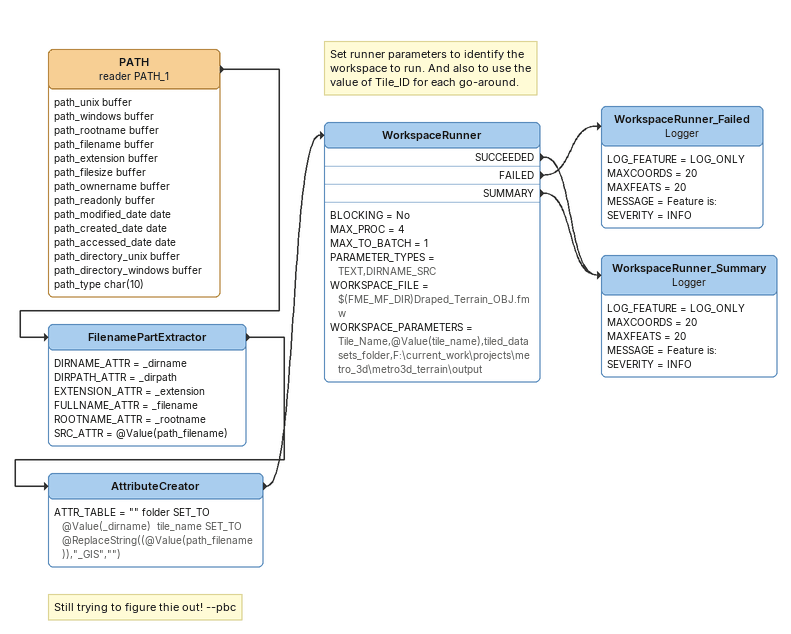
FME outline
PATH (reader PATH_1)
    attributes: path_unix buffer, path_windows buffer, path_rootname buffer, path_filename buffer, path_extension buffer, path_filesize buffer, path_ownername buffer, path_readonly buffer, path_modified_date date, path_created_date date, path_accessed_date date, path_directory_unix buffer, path_directory_windows buffer, path_type char(10)
    -> FilenamePartExtractor
FilenamePartExtractor
    DIRNAME_ATTR = _dirname
    DIRPATH_ATTR = _dirpath
    EXTENSION_ATTR = _extension
    FULLNAME_ATTR = _filename
    ROOTNAME_ATTR = _rootname
    SRC_ATTR = @Value(path_filename)
    -> AttributeCreator
Note: Still trying to figure thie out! --pbc
AttributeCreator
    ATTR_TABLE = "" folder SET_TO @Value(_dirname)  tile_name SET_TO @ReplaceString((@Value(path_filename)),"_GIS","")
    -> WorkspaceRunner
Note: Set runner parameters to identify the workspace to run. And also to use the value of Tile_ID for each go-around.
WorkspaceRunner
    BLOCKING = No
    MAX_PROC = 4
    MAX_TO_BATCH = 1
    PARAMETER_TYPES = TEXT,DIRNAME_SRC
    WORKSPACE_FILE = $(FME_MF_DIR)Draped_Terrain_OBJ.fmw
    WORKSPACE_PARAMETERS = Tile_Name,@Value(tile_name),tiled_datasets_folder,F:\current_work\projects\metro_3d\metro3d_terrain\output
    SUCCEEDED -> WorkspaceRunner_Summary
    FAILED -> WorkspaceRunner_Failed
    SUMMARY -> WorkspaceRunner_Summary
WorkspaceRunner_Failed: Logger
    LOG_FEATURE = LOG_ONLY
    MAXCOORDS = 20
    MAXFEATS = 20
    MESSAGE = Feature is:
    SEVERITY = INFO
WorkspaceRunner_Summary: Logger
    LOG_FEATURE = LOG_ONLY
    MAXCOORDS = 20
    MAXFEATS = 20
    MESSAGE = Feature is:
    SEVERITY = INFO
